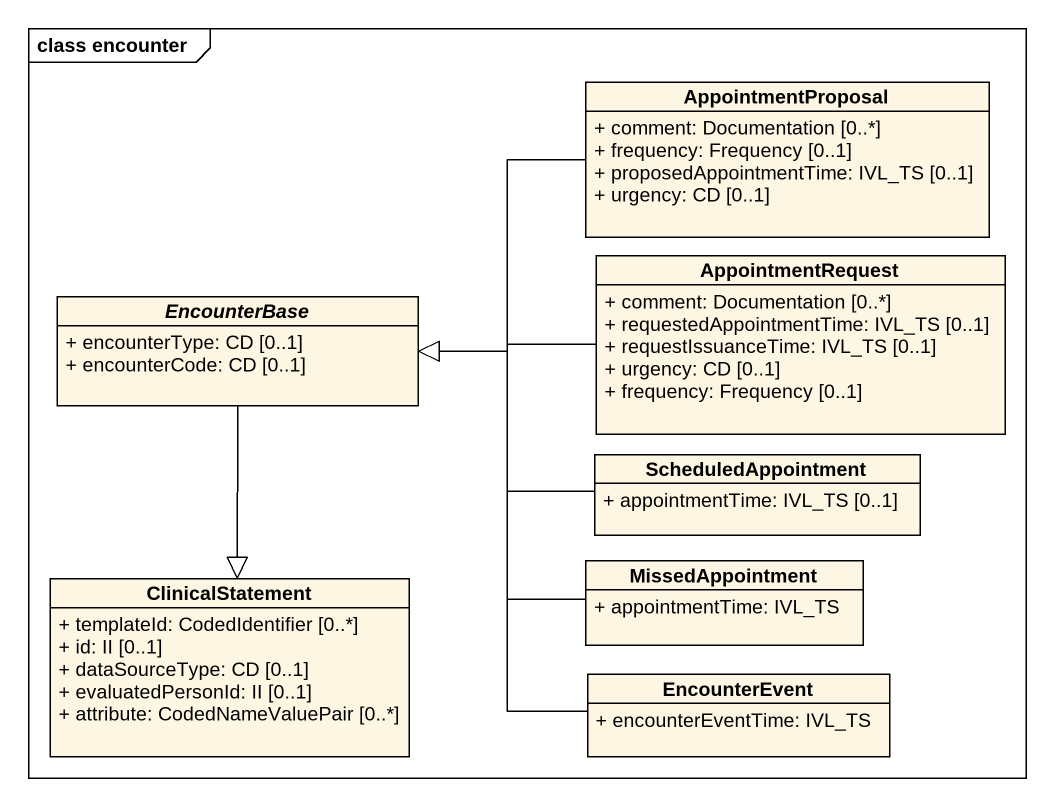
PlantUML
@startuml
mainframe class encounter
hide circle
hide empty members
skinparam classAttributeIconSize 0
class AppointmentProposal {
  + comment: Documentation [0..*]
  + frequency: Frequency [0..1]
  + proposedAppointmentTime: IVL_TS [0..1]
  + urgency: CD [0..1]
}
class AppointmentRequest {
  + comment: Documentation [0..*]
  + requestedAppointmentTime: IVL_TS [0..1]
  + requestIssuanceTime: IVL_TS [0..1]
  + urgency: CD [0..1]
  + frequency: Frequency [0..1]
}
abstract class EncounterBase {
  + encounterType: CD [0..1]
  + encounterCode: CD [0..1]
}
class ScheduledAppointment {
  + appointmentTime: IVL_TS [0..1]
}
class ClinicalStatement {
  + templateId: CodedIdentifier [0..*]
  + id: II [0..1]
  + dataSourceType: CD [0..1]
  + evaluatedPersonId: II [0..1]
  + attribute: CodedNameValuePair [0..*]
}
class MissedAppointment {
  + appointmentTime: IVL_TS
}
class EncounterEvent {
  + encounterEventTime: IVL_TS
}
AppointmentProposal -left-|> EncounterBase
AppointmentRequest -left-|> EncounterBase
EncounterBase --|> ClinicalStatement
ScheduledAppointment -left-|> EncounterBase
MissedAppointment -left-|> EncounterBase
EncounterEvent -up-|> EncounterBase
@enduml
